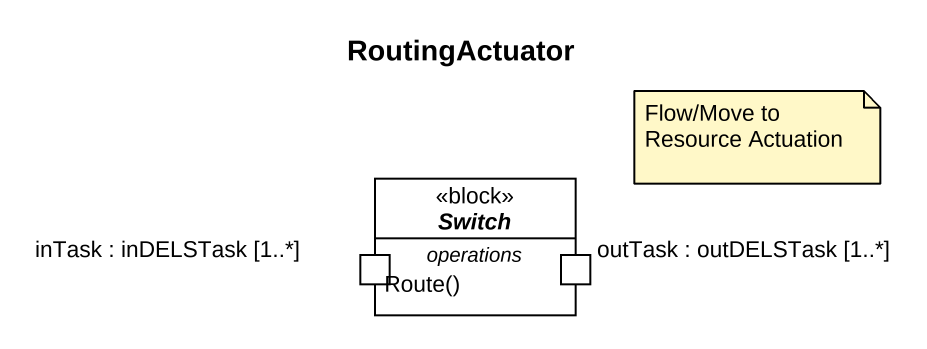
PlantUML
@startuml
title RoutingActuator
hide circle
hide empty members
abstract class Switch <<block>> #FFFFFF {
  -- operations --
  Route()
  -- ports --
  inTask : inDELSTask [1..*]
  outTask : outDELSTask [1..*]
}
note as N1
  Flow/Move to Resource Actuation
end note
@enduml
